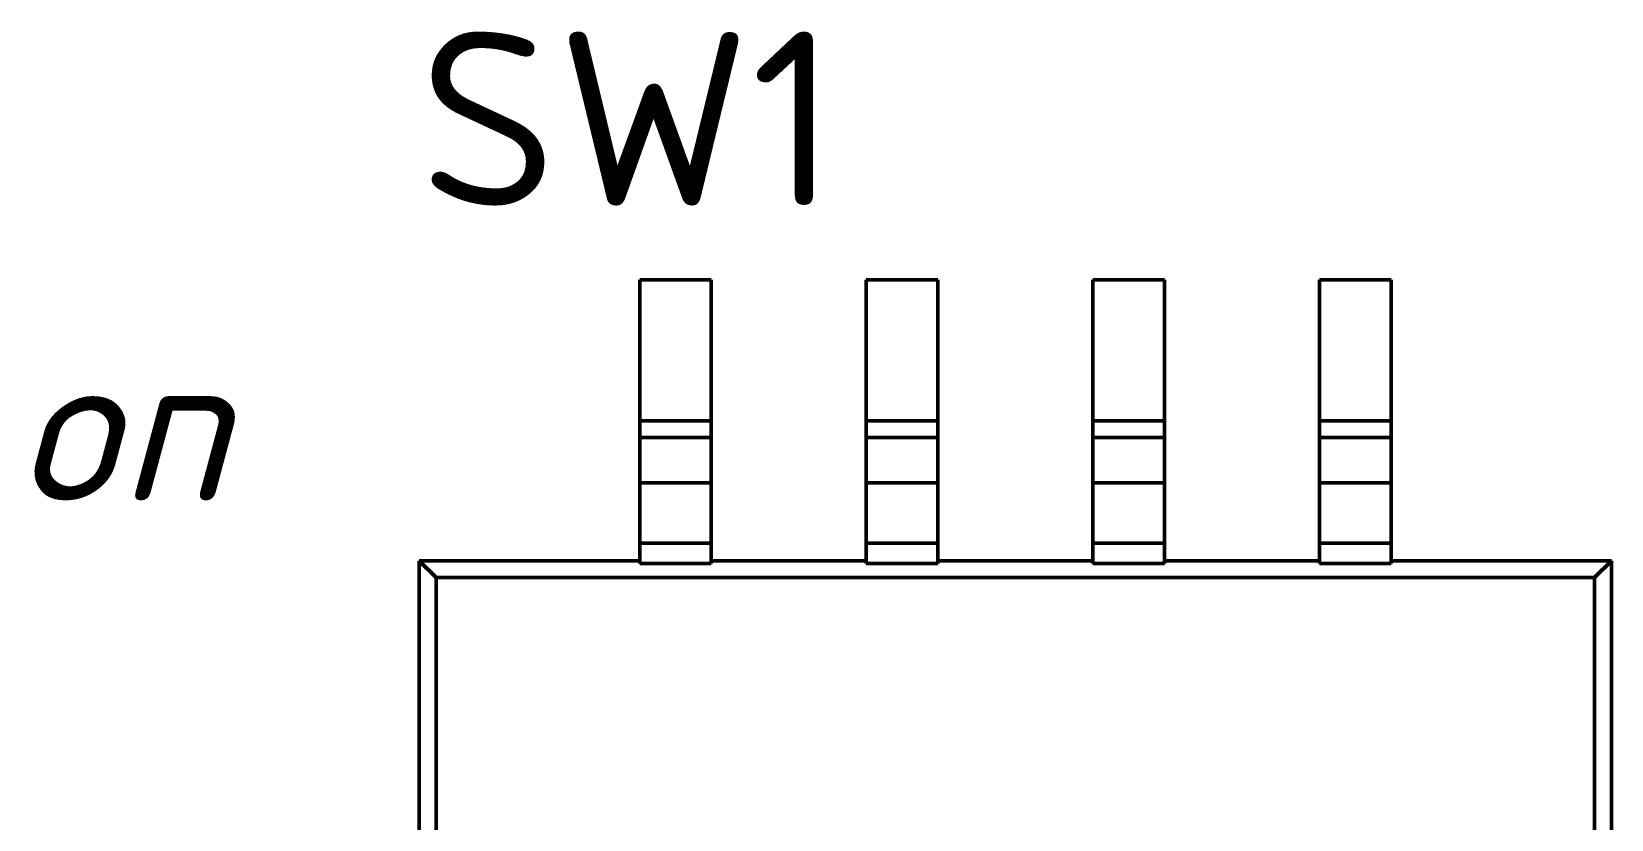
# Model space of a CAD drawing. Header units: millimetres. Extents: x 0 to 866, y 0 to 297.
# Drawn here: x 349.38 to 367.09, y 266.11 to 274.93 of the extents above; entities that cross this region are included whole.
import ezdxf

# ---------------------------------------------------------------- set-up
doc = ezdxf.new("R2010")
doc.units = ezdxf.units.MM
doc.layers.add('OSN50', color=3, linetype='Continuous', lineweight=50)
doc.layers.add('TEXT', color=1, linetype='Continuous', lineweight=30)
doc.styles.add('ISOCPEUR0', font='isocpeur.ttf', dxfattribs={"height": 3.704167})
doc.styles.add('ISOCPEUR1', font='isocpeui.ttf', dxfattribs={"height": 4.7625})

msp = doc.modelspace()

# ---------------------------------------------------------------- linework, layer by layer
at = {"layer": 'OSN50', "color": 3}
for p, q in [((356.996, 272.153), (356.196, 272.153)), ((356.196, 272.153), (356.196, 269.003)), ((356.196, 272.153), (356.996, 272.153)), ((356.196, 270.573), (356.196, 272.153)), ((356.996, 272.153), (356.196, 272.153)), ((356.196, 272.153), (356.196, 269.003)), ((356.196, 272.153), (356.996, 272.153)), ((356.196, 270.573), (356.196, 272.153)), ((356.996, 269.003), (356.996, 272.153)), ((356.996, 270.573), (356.996, 272.153)), ((356.996, 269.003), (356.996, 272.153)), ((356.996, 270.573), (356.996, 272.153)), ((359.536, 272.153), (358.736, 272.153)), ((358.736, 272.153), (358.736, 269.003)), ((358.736, 272.153), (359.536, 272.153)), ((358.736, 270.573), (358.736, 272.153)), ((359.536, 272.153), (358.736, 272.153)), ((358.736, 272.153), (358.736, 269.003)), ((358.736, 272.153), (359.536, 272.153)), ((358.736, 270.573), (358.736, 272.153)), ((359.536, 269.003), (359.536, 272.153)), ((359.536, 270.573), (359.536, 272.153)), ((359.536, 269.003), (359.536, 272.153)), ((359.536, 270.573), (359.536, 272.153)), ((362.076, 272.153), (361.276, 272.153)), ((361.276, 272.153), (361.276, 269.003)), ((361.276, 272.153), (362.076, 272.153)), ((361.276, 270.573), (361.276, 272.153)), ((362.076, 272.153), (361.276, 272.153)), ((361.276, 272.153), (361.276, 269.003)), ((361.276, 272.153), (362.076, 272.153)), ((361.276, 270.573), (361.276, 272.153)), ((362.076, 269.003), (362.076, 272.153)), ((362.076, 270.573), (362.076, 272.153)), ((362.076, 269.003), (362.076, 272.153)), ((362.076, 270.573), (362.076, 272.153)), ((364.616, 272.153), (363.816, 272.153)), ((363.816, 272.153), (363.816, 269.003)), ((363.816, 272.153), (364.616, 272.153)), ((363.816, 270.573), (363.816, 272.153)), ((364.616, 272.153), (363.816, 272.153)), ((363.816, 272.153), (363.816, 269.003)), ((363.816, 272.153), (364.616, 272.153)), ((363.816, 270.573), (363.816, 272.153)), ((364.616, 269.003), (364.616, 272.153)), ((364.616, 270.573), (364.616, 272.153)), ((364.616, 269.003), (364.616, 272.153)), ((364.616, 270.573), (364.616, 272.153)), ((356.196, 270.525), (356.196, 270.573)), ((356.196, 270.573), (356.996, 270.573)), ((356.196, 270.525), (356.196, 270.573)), ((356.196, 270.573), (356.996, 270.573)), ((356.196, 270.479), (356.196, 270.525)), ((356.196, 270.479), (356.196, 270.525)), ((356.996, 270.525), (356.996, 270.573)), ((356.996, 270.525), (356.996, 270.573)), ((356.996, 270.479), (356.996, 270.525)), ((356.996, 270.479), (356.996, 270.525)), ((358.736, 270.525), (358.736, 270.573)), ((358.736, 270.573), (359.536, 270.573)), ((358.736, 270.525), (358.736, 270.573)), ((358.736, 270.573), (359.536, 270.573)), ((358.736, 270.479), (358.736, 270.525)), ((358.736, 270.479), (358.736, 270.525)), ((359.536, 270.525), (359.536, 270.573)), ((359.536, 270.525), (359.536, 270.573)), ((359.536, 270.479), (359.536, 270.525)), ((359.536, 270.479), (359.536, 270.525)), ((361.276, 270.525), (361.276, 270.573)), ((361.276, 270.573), (362.076, 270.573)), ((361.276, 270.525), (361.276, 270.573)), ((361.276, 270.573), (362.076, 270.573)), ((361.276, 270.479), (361.276, 270.525)), ((361.276, 270.479), (361.276, 270.525)), ((362.076, 270.525), (362.076, 270.573)), ((362.076, 270.525), (362.076, 270.573)), ((362.076, 270.479), (362.076, 270.525)), ((362.076, 270.479), (362.076, 270.525)), ((363.816, 270.525), (363.816, 270.573)), ((363.816, 270.573), (364.616, 270.573)), ((363.816, 270.525), (363.816, 270.573)), ((363.816, 270.573), (364.616, 270.573)), ((363.816, 270.479), (363.816, 270.525)), ((363.816, 270.479), (363.816, 270.525)), ((364.616, 270.525), (364.616, 270.573)), ((364.616, 270.525), (364.616, 270.573)), ((364.616, 270.479), (364.616, 270.525)), ((364.616, 270.479), (364.616, 270.525)), ((356.196, 270.439), (356.196, 270.479)), ((356.196, 270.439), (356.196, 270.479)), ((356.196, 270.407), (356.196, 270.439)), ((356.196, 270.407), (356.196, 270.439)), ((356.196, 270.385), (356.196, 270.407)), ((356.196, 270.385), (356.196, 270.407)), ((356.196, 269.877), (356.196, 270.385)), ((356.196, 270.385), (356.996, 270.385)), ((356.196, 269.877), (356.196, 270.385)), ((356.196, 270.385), (356.996, 270.385)), ((356.996, 270.439), (356.996, 270.479)), ((356.996, 270.439), (356.996, 270.479)), ((356.996, 270.407), (356.996, 270.439)), ((356.996, 270.407), (356.996, 270.439)), ((356.996, 270.385), (356.996, 270.407)), ((356.996, 270.385), (356.996, 270.407)), ((356.996, 269.877), (356.996, 270.385)), ((356.996, 269.877), (356.996, 270.385)), ((358.736, 270.439), (358.736, 270.479)), ((358.736, 270.439), (358.736, 270.479)), ((358.736, 270.407), (358.736, 270.439)), ((358.736, 270.407), (358.736, 270.439)), ((358.736, 270.385), (358.736, 270.407)), ((358.736, 270.385), (358.736, 270.407)), ((358.736, 269.877), (358.736, 270.385)), ((358.736, 270.385), (359.536, 270.385)), ((358.736, 269.877), (358.736, 270.385)), ((358.736, 270.385), (359.536, 270.385)), ((359.536, 270.439), (359.536, 270.479)), ((359.536, 270.439), (359.536, 270.479)), ((359.536, 270.407), (359.536, 270.439)), ((359.536, 270.407), (359.536, 270.439)), ((359.536, 270.385), (359.536, 270.407)), ((359.536, 270.385), (359.536, 270.407)), ((359.536, 269.877), (359.536, 270.385)), ((359.536, 269.877), (359.536, 270.385)), ((361.276, 270.439), (361.276, 270.479)), ((361.276, 270.439), (361.276, 270.479)), ((361.276, 270.407), (361.276, 270.439)), ((361.276, 270.407), (361.276, 270.439)), ((361.276, 270.385), (361.276, 270.407)), ((361.276, 270.385), (361.276, 270.407)), ((361.276, 269.877), (361.276, 270.385)), ((361.276, 270.385), (362.076, 270.385)), ((361.276, 269.877), (361.276, 270.385)), ((361.276, 270.385), (362.076, 270.385)), ((362.076, 270.439), (362.076, 270.479)), ((362.076, 270.439), (362.076, 270.479)), ((362.076, 270.407), (362.076, 270.439)), ((362.076, 270.407), (362.076, 270.439)), ((362.076, 270.385), (362.076, 270.407)), ((362.076, 270.385), (362.076, 270.407)), ((362.076, 269.877), (362.076, 270.385)), ((362.076, 269.877), (362.076, 270.385)), ((363.816, 270.439), (363.816, 270.479)), ((363.816, 270.439), (363.816, 270.479)), ((363.816, 270.407), (363.816, 270.439)), ((363.816, 270.407), (363.816, 270.439)), ((363.816, 270.385), (363.816, 270.407)), ((363.816, 270.385), (363.816, 270.407)), ((363.816, 269.877), (363.816, 270.385)), ((363.816, 270.385), (364.616, 270.385)), ((363.816, 269.877), (363.816, 270.385)), ((363.816, 270.385), (364.616, 270.385)), ((364.616, 270.439), (364.616, 270.479)), ((364.616, 270.439), (364.616, 270.479)), ((364.616, 270.407), (364.616, 270.439)), ((364.616, 270.407), (364.616, 270.439)), ((364.616, 270.385), (364.616, 270.407)), ((364.616, 270.385), (364.616, 270.407)), ((364.616, 269.877), (364.616, 270.385)), ((364.616, 269.877), (364.616, 270.385)), ((356.196, 269.797), (356.196, 269.877)), ((356.196, 269.877), (356.996, 269.877)), ((356.196, 269.797), (356.196, 269.877)), ((356.196, 269.877), (356.996, 269.877)), ((356.996, 269.797), (356.996, 269.877)), ((356.996, 269.797), (356.996, 269.877)), ((358.736, 269.797), (358.736, 269.877)), ((358.736, 269.877), (359.536, 269.877)), ((358.736, 269.797), (358.736, 269.877)), ((358.736, 269.877), (359.536, 269.877)), ((359.536, 269.797), (359.536, 269.877)), ((359.536, 269.797), (359.536, 269.877)), ((361.276, 269.797), (361.276, 269.877)), ((361.276, 269.877), (362.076, 269.877)), ((361.276, 269.797), (361.276, 269.877)), ((361.276, 269.877), (362.076, 269.877)), ((362.076, 269.797), (362.076, 269.877)), ((362.076, 269.797), (362.076, 269.877)), ((363.816, 269.797), (363.816, 269.877)), ((363.816, 269.877), (364.616, 269.877)), ((363.816, 269.797), (363.816, 269.877)), ((363.816, 269.877), (364.616, 269.877)), ((364.616, 269.797), (364.616, 269.877)), ((364.616, 269.797), (364.616, 269.877)), ((356.196, 269.683), (356.196, 269.797)), ((356.196, 269.683), (356.196, 269.797)), ((356.196, 269.539), (356.196, 269.683)), ((356.196, 269.539), (356.196, 269.683)), ((356.996, 269.683), (356.996, 269.797)), ((356.996, 269.683), (356.996, 269.797)), ((356.996, 269.539), (356.996, 269.683)), ((356.996, 269.539), (356.996, 269.683)), ((358.736, 269.683), (358.736, 269.797)), ((358.736, 269.683), (358.736, 269.797)), ((358.736, 269.539), (358.736, 269.683)), ((358.736, 269.539), (358.736, 269.683)), ((359.536, 269.683), (359.536, 269.797)), ((359.536, 269.683), (359.536, 269.797)), ((359.536, 269.539), (359.536, 269.683)), ((359.536, 269.539), (359.536, 269.683)), ((361.276, 269.683), (361.276, 269.797)), ((361.276, 269.683), (361.276, 269.797)), ((361.276, 269.539), (361.276, 269.683)), ((361.276, 269.539), (361.276, 269.683)), ((362.076, 269.683), (362.076, 269.797)), ((362.076, 269.683), (362.076, 269.797)), ((362.076, 269.539), (362.076, 269.683)), ((362.076, 269.539), (362.076, 269.683)), ((363.816, 269.683), (363.816, 269.797)), ((363.816, 269.683), (363.816, 269.797)), ((363.816, 269.539), (363.816, 269.683)), ((363.816, 269.539), (363.816, 269.683)), ((364.616, 269.683), (364.616, 269.797)), ((364.616, 269.683), (364.616, 269.797)), ((364.616, 269.539), (364.616, 269.683)), ((364.616, 269.539), (364.616, 269.683)), ((356.196, 269.375), (356.196, 269.539)), ((356.196, 269.375), (356.196, 269.539)), ((356.996, 269.375), (356.996, 269.539)), ((356.996, 269.375), (356.996, 269.539)), ((358.736, 269.375), (358.736, 269.539)), ((358.736, 269.375), (358.736, 269.539)), ((359.536, 269.375), (359.536, 269.539)), ((359.536, 269.375), (359.536, 269.539)), ((361.276, 269.375), (361.276, 269.539)), ((361.276, 269.375), (361.276, 269.539)), ((362.076, 269.375), (362.076, 269.539)), ((362.076, 269.375), (362.076, 269.539)), ((363.816, 269.375), (363.816, 269.539)), ((363.816, 269.375), (363.816, 269.539)), ((364.616, 269.375), (364.616, 269.539)), ((364.616, 269.375), (364.616, 269.539)), ((356.196, 269.201), (356.196, 269.375)), ((356.196, 269.201), (356.196, 269.375)), ((356.996, 269.201), (356.996, 269.375)), ((356.996, 269.201), (356.996, 269.375)), ((358.736, 269.201), (358.736, 269.375)), ((358.736, 269.201), (358.736, 269.375)), ((359.536, 269.201), (359.536, 269.375)), ((359.536, 269.201), (359.536, 269.375)), ((361.276, 269.201), (361.276, 269.375)), ((361.276, 269.201), (361.276, 269.375)), ((362.076, 269.201), (362.076, 269.375)), ((362.076, 269.201), (362.076, 269.375)), ((363.816, 269.201), (363.816, 269.375)), ((363.816, 269.201), (363.816, 269.375)), ((364.616, 269.201), (364.616, 269.375)), ((364.616, 269.201), (364.616, 269.375)), ((356.196, 268.975), (356.196, 269.201)), ((356.196, 269.201), (356.996, 269.201)), ((356.196, 268.975), (356.196, 269.201)), ((356.196, 269.201), (356.996, 269.201)), ((356.996, 268.975), (356.996, 269.201)), ((356.996, 268.975), (356.996, 269.201)), ((358.736, 268.975), (358.736, 269.201)), ((358.736, 269.201), (359.536, 269.201)), ((358.736, 268.975), (358.736, 269.201)), ((358.736, 269.201), (359.536, 269.201)), ((359.536, 268.975), (359.536, 269.201)), ((359.536, 268.975), (359.536, 269.201)), ((361.276, 268.975), (361.276, 269.201)), ((361.276, 269.201), (362.076, 269.201)), ((361.276, 268.975), (361.276, 269.201)), ((361.276, 269.201), (362.076, 269.201)), ((362.076, 268.975), (362.076, 269.201)), ((362.076, 268.975), (362.076, 269.201)), ((363.816, 268.975), (363.816, 269.201)), ((363.816, 269.201), (364.616, 269.201)), ((363.816, 268.975), (363.816, 269.201)), ((363.816, 269.201), (364.616, 269.201)), ((364.616, 268.975), (364.616, 269.201)), ((364.616, 268.975), (364.616, 269.201)), ((356.196, 269.003), (353.726, 269.003)), ((353.726, 269.003), (353.726, 258.303)), ((353.726, 269.003), (356.196, 269.003)), ((353.726, 258.303), (353.726, 269.003)), ((353.914, 268.815), (353.726, 269.003)), ((356.196, 269.003), (353.726, 269.003)), ((353.726, 269.003), (353.726, 258.303)), ((353.726, 269.003), (356.196, 269.003)), ((353.726, 258.303), (353.726, 269.003)), ((353.914, 268.815), (353.726, 269.003)), ((356.196, 268.975), (356.996, 268.975)), ((356.196, 268.975), (356.996, 268.975)), ((358.736, 269.003), (356.996, 269.003)), ((358.736, 269.003), (356.996, 269.003)), ((358.736, 269.003), (356.996, 269.003)), ((358.736, 269.003), (356.996, 269.003)), ((358.736, 268.975), (359.536, 268.975)), ((358.736, 268.975), (359.536, 268.975)), ((361.276, 269.003), (359.536, 269.003)), ((359.536, 269.003), (361.276, 269.003)), ((361.276, 269.003), (359.536, 269.003)), ((359.536, 269.003), (361.276, 269.003)), ((361.276, 268.975), (362.076, 268.975)), ((361.276, 268.975), (362.076, 268.975)), ((363.816, 269.003), (362.076, 269.003)), ((362.076, 269.003), (363.816, 269.003)), ((363.816, 269.003), (362.076, 269.003)), ((362.076, 269.003), (363.816, 269.003)), ((363.816, 268.975), (364.616, 268.975)), ((363.816, 268.975), (364.616, 268.975)), ((367.086, 269.003), (364.616, 269.003)), ((364.616, 269.003), (367.086, 269.003)), ((367.086, 269.003), (364.616, 269.003)), ((364.616, 269.003), (367.086, 269.003)), ((366.898, 268.815), (367.086, 269.003)), ((366.898, 268.815), (367.086, 269.003)), ((367.086, 258.303), (367.086, 269.003)), ((367.086, 258.303), (367.086, 269.003)), ((367.086, 258.303), (367.086, 269.003)), ((367.086, 258.303), (367.086, 269.003)), ((366.898, 268.815), (353.914, 268.815)), ((353.914, 258.491), (353.914, 268.815)), ((366.898, 268.815), (353.914, 268.815)), ((353.914, 258.491), (353.914, 268.815)), ((366.898, 258.491), (366.898, 268.815)), ((366.898, 258.491), (366.898, 268.815))]:
    msp.add_line(p, q, dxfattribs=at)

# ---------------------------------------------------------------- texts
at = {"layer": 'TEXT', "color": 1}
for s, height, style, p in [('SW1', 1.9496, 'ISOCPEUR0', (353.726, 272.985)), ('on', 1.6711, 'ISOCPEUR1', (349.159, 269.673))]:
    msp.add_text(s, height=height, dxfattribs=dict(at, style=style)).set_placement(p)

doc.saveas('drawing.dxf')
